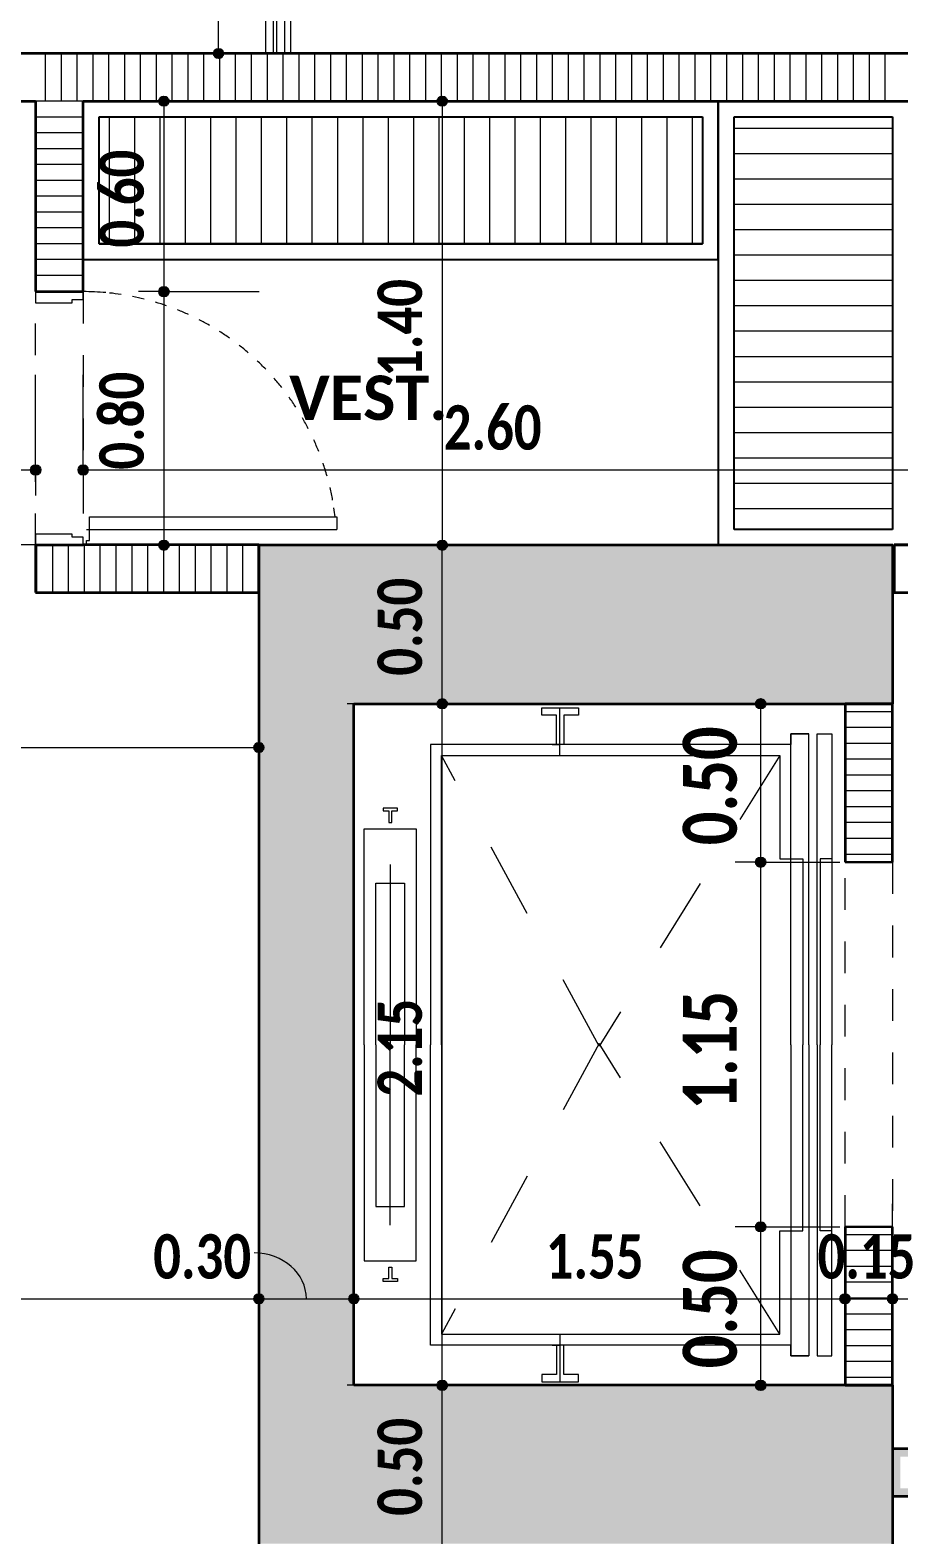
# Model space of a CAD drawing. Header units: metres. Extents: x -144 to 1000, y -717 to 29.
# Drawn here: x 880.253 to 882.995, y -560.401 to -555.651 of the extents above; entities that cross this region are included whole.
import ezdxf

# ---------------------------------------------------------------- set-up
doc = ezdxf.new("R2010")
doc.units = ezdxf.units.M
for name, pattern in [('Basculante', [0.11625, 0.075, -0.04125]), ('IMPORT-LIFT01$0$HIDDEN-Z', [225, 150, -75]), ('Trazo', [0.45, 0.225, -0.225]), ('Trazo_2_', [0.47625, 0.238125, -0.238125])]:
    doc.linetypes.add(name, pattern=pattern)
doc.layers.get('0').update_dxf_attribs({"color": 1})
for name, color, linetype, lineweight in [('A-ANNO-DIMS', 1, 'Continuous', 9), ('A-DETL-GENF', 1, 'Continuous', 9), ('A-DETL-GENF-HDLN', 1, 'Trazo_2_', 9), ('A-DETL-MEDM', 1, 'Continuous', 30), ('A-DETL-THIN', 1, 'Continuous', 9), ('A-DOOR', 1, 'Continuous', 9), ('A-DOOR-FRAM', 1, 'Continuous', 9), ('A-DOOR-HDLN', 1, 'Trazo', 20), ('A-FLOR', 2, 'Continuous', 9), ('A-FLOR-HRAL', 1, 'Continuous', 9), ('A-GENM', 1, 'Continuous', 9), ('A-WALL', 4, 'Continuous', 9), ('G-ANNO-TEXT', 2, 'Continuous', 9), ('S-COLS', 7, 'Continuous', 9)]:
    doc.layers.add(name, color=color, linetype=linetype, lineweight=lineweight)
doc.layers.add('A-WALL-PATT', color=7, linetype='Continuous', lineweight=35, true_color=0x9c9c9c)
doc.styles.add('Calibri_B', font='calibrib.ttf', dxfattribs={"height": 0.165})
doc.styles.add('Calibri_B_4', font='calibrib.ttf', dxfattribs={"height": 0.1125})
doc.styles.add('Calibri_B_6', font='calibrib.ttf', dxfattribs={"width": 0.9})

# ---------------------------------------------------------------- blocks, each defined once
blk = doc.blocks.new('J')
at = {"layer": 'A-ANNO-DIMS', "lineweight": 25}
h = blk.add_hatch(color=256, dxfattribs=at)
edge = h.paths.add_edge_path()
edge.add_arc((874.1427, -496.8744), 0.015, 0, 360)
h = blk.add_hatch(color=256, dxfattribs=at)
edge = h.paths.add_edge_path()
edge.add_arc((873.9704, -497.0244), 0.015, 0, 360)
h = blk.add_hatch(color=256, dxfattribs=at)
edge = h.paths.add_edge_path()
edge.add_arc((874.8486, -497.0244), 0.015, 0, 360)
h = blk.add_hatch(color=256, dxfattribs=at)
edge = h.paths.add_edge_path()
edge.add_arc((873.9704, -497.6255), 0.015, 0, 360)
h = blk.add_hatch(color=256, dxfattribs=at)
edge = h.paths.add_edge_path()
edge.add_arc((873.9704, -497.6255), 0.015, 0, 360)
h = blk.add_hatch(color=256, dxfattribs=at)
edge = h.paths.add_edge_path()
edge.add_arc((873.5655, -498.1881), 0.015, 0, 360)
h = blk.add_hatch(color=256, dxfattribs=at)
edge = h.paths.add_edge_path()
edge.add_arc((873.7155, -498.1881), 0.015, 0, 360)
h = blk.add_hatch(color=256, dxfattribs=at)
edge = h.paths.add_edge_path()
edge.add_arc((873.9704, -498.4255), 0.015, 0, 360)
h = blk.add_hatch(color=256, dxfattribs=at)
edge = h.paths.add_edge_path()
edge.add_arc((874.8486, -498.4255), 0.015, 0, 360)
h = blk.add_hatch(color=256, dxfattribs=at)
edge = h.paths.add_edge_path()
edge.add_arc((874.8486, -498.4255), 0.015, 0, 360)
h = blk.add_hatch(color=256, dxfattribs=at)
edge = h.paths.add_edge_path()
edge.add_arc((874.8486, -498.9255), 0.015, 0, 360)
h = blk.add_hatch(color=256, dxfattribs=at)
edge = h.paths.add_edge_path()
edge.add_arc((874.8486, -498.9255), 0.015, 0, 360)
h = blk.add_hatch(color=256, dxfattribs=at)
edge = h.paths.add_edge_path()
edge.add_arc((875.8534, -498.9255), 0.015, 0, 360)
h = blk.add_hatch(color=256, dxfattribs=at)
edge = h.paths.add_edge_path()
edge.add_arc((874.2698, -499.0635), 0.015, 0, 360)
h = blk.add_hatch(color=256, dxfattribs=at)
edge = h.paths.add_edge_path()
edge.add_arc((875.8534, -499.4255), 0.015, 0, 360)
h = blk.add_hatch(color=256, dxfattribs=at)
edge = h.paths.add_edge_path()
edge.add_arc((875.8534, -499.4255), 0.015, 0, 360)
h = blk.add_hatch(color=256, dxfattribs=at)
edge = h.paths.add_edge_path()
edge.add_arc((875.8534, -500.5755), 0.015, 0, 360)
h = blk.add_hatch(color=256, dxfattribs=at)
edge = h.paths.add_edge_path()
edge.add_arc((875.8534, -500.5755), 0.015, 0, 360)
h = blk.add_hatch(color=256, dxfattribs=at)
edge = h.paths.add_edge_path()
edge.add_arc((874.2698, -500.8029), 0.015, 0, 360)
h = blk.add_hatch(color=256, dxfattribs=at)
edge = h.paths.add_edge_path()
edge.add_arc((874.2698, -500.8029), 0.015, 0, 360)
h = blk.add_hatch(color=256, dxfattribs=at)
edge = h.paths.add_edge_path()
edge.add_arc((874.5698, -500.8029), 0.015, 0, 360)
h = blk.add_hatch(color=256, dxfattribs=at)
edge = h.paths.add_edge_path()
edge.add_arc((874.5698, -500.8029), 0.015, 0, 360)
h = blk.add_hatch(color=256, dxfattribs=at)
edge = h.paths.add_edge_path()
edge.add_arc((876.1196, -500.8029), 0.015, 0, 360)
h = blk.add_hatch(color=256, dxfattribs=at)
edge = h.paths.add_edge_path()
edge.add_arc((876.1196, -500.8029), 0.015, 0, 360)
h = blk.add_hatch(color=256, dxfattribs=at)
edge = h.paths.add_edge_path()
edge.add_arc((876.2696, -500.8029), 0.015, 0, 360)
h = blk.add_hatch(color=256, dxfattribs=at)
edge = h.paths.add_edge_path()
edge.add_arc((876.2696, -500.8029), 0.015, 0, 360)
h = blk.add_hatch(color=256, dxfattribs=at)
edge = h.paths.add_edge_path()
edge.add_arc((874.8486, -501.0755), 0.015, 0, 360)
h = blk.add_hatch(color=256, dxfattribs=at)
edge = h.paths.add_edge_path()
edge.add_arc((874.8486, -501.0755), 0.015, 0, 360)
h = blk.add_hatch(color=256, dxfattribs=at)
edge = h.paths.add_edge_path()
edge.add_arc((875.8534, -501.0755), 0.015, 0, 360)
at = {"layer": 'A-WALL-PATT', "lineweight": 5, "true_color": 0x747474}
h = blk.add_hatch(color=8, dxfattribs=at)
h.paths.add_polyline_path([(876.2946, -501.4004), (876.2946, -501.3004), (876.645, -501.3004), (876.645, -501.3504), (876.67, -501.3504), (876.67, -501.2754), (876.27, -501.2758), (876.27, -501.4004)])
h.paths.add_polyline_path([(878.07, -501.4004), (878.07, -501.2754), (877.67, -501.2754), (877.67, -501.3504), (877.695, -501.3504), (877.695, -501.3004), (878.045, -501.3004), (878.045, -501.4004)])
at = {"layer": 'A-WALL-PATT', "true_color": 0x747474}
h = blk.add_hatch(color=8, dxfattribs=at)
h.paths.add_polyline_path([(877.8266, -501.4254), (878.07, -501.4254), (878.07, -501.4004), (877.67, -501.4004), (877.67, -501.4254), (877.695, -501.4254)])
h.paths.add_polyline_path([(876.67, -501.4254), (876.67, -501.4004), (876.27, -501.4004), (876.27, -501.4254), (876.645, -501.4254)])
at = {"layer": 'S-COLS', "true_color": 0x5c5c5c}
h = blk.add_hatch(color=251, dxfattribs=at)
h.paths.add_polyline_path([(870.37, -509.2755), (870.87, -509.2755), (870.87, -508.3755), (870.37, -508.3755), (870.37, -509.0244)])
h.paths.add_polyline_path([(888.6298, -509.2755), (888.6698, -509.2755), (888.6698, -508.3755), (888.1698, -508.3755), (888.1698, -509.2755), (888.5948, -509.2755)])
h.paths.add_polyline_path([(878.57, -509.2754), (878.57, -508.3754), (878.07, -508.3754), (878.07, -509.2754)])
h.paths.add_polyline_path([(884.87, -501.5754), (884.8701, -501.5754), (884.8698, -498.4254), (884.3701, -498.4255), (884.3701, -501.5754), (884.72, -501.5754)])
h.paths.add_polyline_path([(876.2698, -501.5754), (876.27, -501.5752), (876.2696, -501.0755), (874.5698, -501.0755), (874.5698, -498.9255), (876.2701, -498.9255), (876.2696, -498.4255), (874.2698, -498.4256), (874.2699, -501.5754), (876.2696, -501.5754)])
h.paths.add_polyline_path([(878.57, -501.5754), (878.57, -500.6754), (878.07, -500.6754), (878.07, -501.5754)])
h.paths.add_polyline_path([(870.3699, -501.5754), (870.8699, -501.5754), (870.8699, -500.8755), (870.3699, -500.8755), (870.3699, -501.5004)])
h.paths.add_polyline_path([(888.6701, -501.5754), (888.6701, -500.8755), (888.2701, -500.8755), (888.2701, -501.5754)])
h.paths.add_polyline_path([(878.5701, -499.3255), (878.5701, -498.4255), (878.0701, -498.4255), (878.0701, -499.3255)])
h.paths.add_polyline_path([(870.8698, -499.1255), (870.8698, -498.4244), (870.3698, -498.4255), (870.3698, -499.1255), (870.7279, -499.1255)])
h.paths.add_polyline_path([(888.5707, -499.1255), (888.6701, -499.1255), (888.6701, -498.4244), (888.2701, -498.4255), (888.2701, -499.1255), (888.5457, -499.1255)])
h.paths.add_polyline_path([(888.605, -490.4255), (888.67, -490.4255), (888.67, -489.5255), (888.17, -489.5255), (888.17, -490.4255), (888.5364, -490.4255)])
h.paths.add_polyline_path([(878.42, -490.4255), (878.57, -490.4255), (878.57, -489.5255), (878.07, -489.5255), (878.07, -490.4255), (878.27, -490.4255)])
h.paths.add_polyline_path([(870.57, -489.8255), (871.47, -489.8255), (871.47, -489.3255), (870.57, -489.3255), (870.57, -489.7155)])
at = {"layer": 'A-ANNO-DIMS'}
for p, q in [((874.1427, -496.8744), (874.1427, -495.2257)), ((874.1427, -496.8744), (873.8427, -496.8744)), ((874.1427, -496.8744), (874.2227, -496.8744)), ((873.9704, -497.0244), (873.8904, -497.0244)), ((873.9704, -497.0244), (873.9704, -497.6255)), ((873.9704, -497.0244), (874.2704, -497.0244)), ((874.8486, -497.0244), (874.7686, -497.0244)), ((874.8486, -497.0244), (874.8486, -498.4255)), ((874.8486, -497.0244), (875.1486, -497.0244)), ((873.9704, -497.6255), (873.8904, -497.6255)), ((873.9704, -497.6255), (873.8904, -497.6255)), ((873.9704, -497.6255), (874.2704, -497.6255)), ((873.9704, -497.6255), (873.9704, -498.4255)), ((873.9704, -497.6255), (874.2704, -497.6255)), ((873.5655, -498.1881), (873.5655, -497.8881)), ((873.7155, -498.1881), (873.7155, -497.8881)), ((872.5655, -498.1881), (873.5655, -498.1881)), ((873.5655, -498.1881), (873.5655, -498.2681)), ((873.7155, -498.1881), (876.3196, -498.1881)), ((873.7155, -498.1881), (873.7155, -498.2681)), ((873.9704, -498.4255), (873.8904, -498.4255)), ((873.9704, -498.4255), (874.2704, -498.4255)), ((874.8486, -498.4255), (874.5486, -498.4255)), ((874.8486, -498.4255), (874.7686, -498.4255)), ((874.8486, -498.9255), (874.8486, -498.4255)), ((874.8486, -498.4255), (874.9286, -498.4255)), ((874.8486, -498.4255), (875.1486, -498.4255)), ((874.2698, -499.0635), (874.2698, -498.7635)), ((874.8486, -498.9255), (874.5486, -498.9255)), ((874.8486, -498.9255), (874.5486, -498.9255)), ((874.8486, -501.0755), (874.8486, -498.9255)), ((874.8486, -498.9255), (874.9286, -498.9255)), ((874.8486, -498.9255), (874.9286, -498.9255)), ((875.8534, -498.9255), (875.6034, -498.9255)), ((875.8534, -499.4255), (875.8534, -498.9255)), ((875.8534, -498.9255), (875.9334, -498.9255)), ((870.8698, -499.0635), (874.2698, -499.0635)), ((874.2698, -499.0635), (874.2698, -499.1435)), ((875.8534, -499.4255), (875.7734, -499.4255)), ((875.8534, -499.4255), (875.7734, -499.4255)), ((875.8534, -500.5755), (875.8534, -499.4255)), ((875.8534, -499.4255), (876.1034, -499.4255)), ((875.8534, -499.4255), (876.1034, -499.4255)), ((874.2698, -500.8029), (874.2698, -500.5029)), ((874.2698, -500.8029), (874.2698, -500.5029)), ((874.5698, -500.8029), (874.5698, -500.5029)), ((874.5698, -500.8029), (874.5698, -500.5029)), ((876.1196, -500.8029), (876.1196, -500.5029)), ((876.1196, -500.8029), (876.1196, -500.5029)), ((876.2696, -500.8029), (876.2696, -500.5029)), ((876.2696, -500.8029), (876.2696, -500.5029)), ((875.8534, -500.5755), (875.7734, -500.5755)), ((875.8534, -500.5755), (875.7734, -500.5755)), ((875.8534, -501.0755), (875.8534, -500.5755)), ((875.8534, -500.5755), (876.1034, -500.5755)), ((875.8534, -500.5755), (876.1034, -500.5755)), ((870.7198, -500.8029), (874.2698, -500.8029)), ((874.2698, -500.8029), (874.2698, -500.8829)), ((874.2698, -500.8029), (874.5698, -500.8029)), ((874.2698, -500.8029), (874.2698, -500.8829)), ((874.5698, -500.8029), (874.5698, -500.8829)), ((874.5698, -500.8029), (876.1196, -500.8029)), ((874.5698, -500.8029), (874.5698, -500.8829)), ((876.1196, -500.8029), (876.1196, -500.8829)), ((876.1196, -500.8029), (876.2696, -500.8029)), ((876.1196, -500.8029), (876.1196, -500.8829)), ((876.2696, -500.8029), (876.2696, -500.8829)), ((876.2696, -500.8029), (878.07, -500.8029)), ((876.2696, -500.8029), (876.2696, -500.8829)), ((874.8486, -501.0755), (874.5486, -501.0755)), ((874.8486, -501.0755), (874.5486, -501.0755)), ((874.8486, -501.5754), (874.8486, -501.0755)), ((874.8486, -501.0755), (874.9286, -501.0755)), ((874.8486, -501.0755), (874.9286, -501.0755)), ((875.8534, -501.0755), (875.6034, -501.0755)), ((875.8534, -501.0755), (875.9334, -501.0755))]:
    blk.add_line(p, q, dxfattribs=at)
at = {"layer": 'A-ANNO-DIMS', "lineweight": 25}
for centre in [(874.1427, -496.8744), (873.9704, -497.0244), (874.8486, -497.0244), (873.9704, -497.6255), (873.9704, -497.6255), (873.5655, -498.1881), (873.7155, -498.1881), (873.9704, -498.4255), (874.8486, -498.4255), (874.8486, -498.4255), (874.8486, -498.9255), (874.8486, -498.9255), (875.8534, -498.9255), (874.2698, -499.0635), (875.8534, -499.4255), (875.8534, -499.4255), (875.8534, -500.5755), (875.8534, -500.5755), (874.2698, -500.8029), (874.2698, -500.8029), (874.5698, -500.8029), (874.5698, -500.8029), (876.1196, -500.8029), (876.1196, -500.8029), (876.2696, -500.8029), (876.2696, -500.8029), (874.8486, -501.0755), (874.8486, -501.0755), (875.8534, -501.0755)]:
    blk.add_circle(centre, 0.015, dxfattribs=at)
at = {"layer": 'A-ANNO-DIMS'}
blk.add_ellipse((874.2549, -500.8029), major_axis=(0.1649, 0), ratio=0.880223, start_param=0, end_param=1.570796, dxfattribs=at)
at = {"layer": 'A-DETL-GENF', "color": 251, "true_color": 0x535353}
for p, q in [((873.7986, -497.4757), (873.7986, -497.0744)), ((873.8786, -497.4757), (873.8786, -497.0744)), ((873.9586, -497.4757), (873.9586, -497.0744)), ((874.0386, -497.4757), (874.0386, -497.0744)), ((874.1186, -497.4757), (874.1186, -497.0744)), ((874.1986, -497.4757), (874.1986, -497.0744)), ((874.2786, -497.4757), (874.2786, -497.0744)), ((874.3586, -497.4757), (874.3586, -497.0744)), ((874.4386, -497.4757), (874.4386, -497.0744)), ((874.5186, -497.4757), (874.5186, -497.0744)), ((874.5986, -497.4757), (874.5986, -497.0744)), ((874.6786, -497.4757), (874.6786, -497.0744)), ((874.7586, -497.4757), (874.7586, -497.0744)), ((874.8386, -497.4757), (874.8386, -497.0744)), ((874.9186, -497.4757), (874.9186, -497.0744)), ((874.9986, -497.4757), (874.9986, -497.0744)), ((875.0786, -497.4757), (875.0786, -497.0744)), ((875.1586, -497.4757), (875.1586, -497.0744)), ((875.2386, -497.4757), (875.2386, -497.0744)), ((875.3186, -497.4757), (875.3186, -497.0744)), ((875.3986, -497.4757), (875.3986, -497.0744)), ((875.4786, -497.4757), (875.4786, -497.0744)), ((875.5586, -497.4757), (875.5586, -497.0744)), ((875.6386, -497.4757), (875.6386, -497.0744)), ((875.7698, -497.1096), (876.2696, -497.1096)), ((875.7698, -497.1896), (876.2696, -497.1896)), ((875.7698, -497.2696), (876.2696, -497.2696)), ((875.7698, -497.3496), (876.2696, -497.3496)), ((875.7698, -497.4296), (876.2696, -497.4296)), ((875.7698, -497.5096), (876.2696, -497.5096)), ((875.7698, -497.5896), (876.2696, -497.5896)), ((875.7698, -497.6696), (876.2696, -497.6696)), ((875.7698, -497.7496), (876.2696, -497.7496)), ((875.7698, -497.8296), (876.2696, -497.8296)), ((875.7698, -497.9096), (876.2696, -497.9096)), ((875.7698, -497.9896), (876.2696, -497.9896)), ((875.7698, -498.0696), (876.2696, -498.0696)), ((875.7698, -498.1496), (876.2696, -498.1496)), ((875.7698, -498.2296), (876.2696, -498.2296)), ((875.7698, -498.3096), (876.2696, -498.3096))]:
    blk.add_line(p, q, dxfattribs=at)
at = {"layer": 'A-DETL-GENF', "linetype": 'Basculante'}
for p, q in [((873.5655, -498.4255), (873.5655, -497.6255)), ((873.5655, -497.6255), (873.7155, -497.6255)), ((873.7155, -497.6255), (873.7155, -498.4255)), ((873.5655, -498.4244), (872.5755, -498.4244)), ((873.7155, -498.4255), (873.5655, -498.4255)), ((872.5755, -498.5744), (873.5655, -498.5744)), ((876.1196, -500.5755), (876.1196, -499.4255)), ((876.2696, -499.4255), (876.2696, -500.5755))]:
    blk.add_line(p, q, dxfattribs=at)
at = {"layer": 'A-DETL-GENF'}
for p, q in [((875.1629, -498.9611), (875.1629, -498.9379)), ((875.1629, -498.9379), (875.2789, -498.9379)), ((875.2789, -498.9379), (875.2789, -498.9611)), ((875.2093, -498.9611), (875.1629, -498.9611)), ((875.2093, -499.0538), (875.2093, -498.9611)), ((875.2789, -498.9611), (875.2325, -498.9611)), ((875.2325, -498.9611), (875.2325, -499.0538)), ((875.9484, -499.4143), (875.9484, -499.0201)), ((875.9484, -499.0201), (876.0049, -499.0201)), ((876.0049, -499.0201), (875.9484, -499.0201)), ((875.9484, -499.0201), (875.9484, -499.0538)), ((876.0049, -500.0013), (876.0049, -499.0201)), ((876.0322, -500.0013), (876.0322, -499.0201)), ((876.0322, -499.0201), (876.0778, -499.0201)), ((876.0778, -499.0201), (876.0778, -500.0013)), ((875.9484, -499.0538), (874.8119, -499.0538)), ((874.8119, -499.0538), (874.8119, -500.0013)), ((875.1954, -499.0538), (875.2186, -499.0538)), ((874.8465, -500.0013), (874.8465, -499.0884)), ((874.8465, -499.0884), (875.9138, -499.0884)), ((875.9138, -499.0884), (875.9138, -499.3915)), ((874.7073, -499.2546), (874.6617, -499.2546)), ((874.6617, -499.2546), (874.6617, -499.2637)), ((874.6617, -499.2637), (874.6799, -499.2637)), ((874.6799, -499.2637), (874.6799, -499.3001)), ((874.689, -499.2637), (874.7073, -499.2637)), ((874.689, -499.3001), (874.689, -499.2637)), ((874.7073, -499.2637), (874.7073, -499.2546)), ((874.6023, -500.0013), (874.6023, -499.3199)), ((874.6023, -499.3199), (874.7663, -499.3199)), ((874.6799, -499.3001), (874.689, -499.3001)), ((874.7663, -499.3199), (874.7663, -500.0013)), ((875.9138, -499.3915), (875.9138, -499.4143)), ((875.9138, -499.4143), (875.9867, -499.4143)), ((875.9484, -500.0013), (875.9484, -499.4143)), ((875.9484, -499.4143), (875.9867, -499.4143)), ((875.9867, -499.4143), (875.9867, -500.0013)), ((876.0778, -499.4143), (876.0413, -499.4143)), ((876.0413, -499.4143), (876.0413, -500.0013)), ((874.6388, -500.0013), (874.6388, -499.4916)), ((874.6388, -499.4916), (874.7299, -499.4916)), ((874.7299, -499.4916), (874.7299, -500.0013)), ((874.6023, -500.0013), (874.6023, -500.6828)), ((874.6388, -500.0013), (874.6388, -500.5111)), ((874.7299, -500.5111), (874.7299, -500.0013)), ((874.7663, -500.6828), (874.7663, -500.0013)), ((874.8119, -500.9488), (874.8119, -500.0013)), ((874.8465, -500.0013), (874.8465, -500.9142)), ((875.9484, -500.0013), (875.9484, -500.5884)), ((875.9867, -500.5884), (875.9867, -500.0013)), ((876.0049, -500.0013), (876.0049, -500.9825)), ((876.0322, -500.0013), (876.0322, -500.9825)), ((876.0413, -500.5884), (876.0413, -500.0013)), ((876.0778, -500.9825), (876.0778, -500.0013)), ((874.6388, -500.5111), (874.7299, -500.5111)), ((875.9138, -500.6111), (875.9138, -500.5884)), ((875.9138, -500.5884), (875.9867, -500.5884)), ((875.9484, -500.5884), (875.9484, -500.9825)), ((875.9484, -500.5884), (875.9867, -500.5884)), ((876.0778, -500.5884), (876.0413, -500.5884)), ((875.9138, -500.9142), (875.9138, -500.6111)), ((874.6023, -500.6828), (874.7663, -500.6828)), ((874.6617, -500.7481), (874.6617, -500.739)), ((874.6617, -500.739), (874.6799, -500.739)), ((874.6799, -500.739), (874.6799, -500.7025)), ((874.6799, -500.7025), (874.689, -500.7025)), ((874.689, -500.7025), (874.689, -500.739)), ((874.689, -500.739), (874.7073, -500.739)), ((874.7073, -500.739), (874.7073, -500.7481)), ((874.7073, -500.7481), (874.6617, -500.7481)), ((874.8465, -500.9142), (875.9138, -500.9142)), ((875.9484, -500.9488), (874.8119, -500.9488)), ((875.1954, -500.9488), (875.2186, -500.9488)), ((875.2093, -500.9488), (875.2093, -501.0416)), ((875.2325, -501.0416), (875.2325, -500.9488)), ((875.9484, -500.9825), (875.9484, -500.9488)), ((875.9484, -500.9825), (876.0049, -500.9825)), ((876.0049, -500.9825), (875.9484, -500.9825)), ((876.0322, -500.9825), (876.0778, -500.9825)), ((875.2093, -501.0416), (875.1629, -501.0416)), ((875.1629, -501.0416), (875.1629, -501.0648)), ((875.1629, -501.0648), (875.2789, -501.0648)), ((875.2789, -501.0416), (875.2325, -501.0416)), ((875.2789, -501.0648), (875.2789, -501.0416))]:
    blk.add_line(p, q, dxfattribs=at)
at = {"layer": 'A-DETL-GENF', "linetype": 'IMPORT-LIFT01$0$HIDDEN-Z'}
for p, q in [((875.2195, -499.0884), (875.2195, -498.9379)), ((874.6843, -499.4327), (874.6843, -500.0013)), ((874.6843, -500.5699), (874.6843, -500.0013)), ((875.2195, -500.9142), (875.2195, -501.0648))]:
    blk.add_line(p, q, dxfattribs=at)
at = {"layer": 'A-DETL-GENF-HDLN'}
for p, q in [((875.3437, -500.0056), (874.8465, -499.0884)), ((875.9138, -499.0884), (875.3437, -500.0056)), ((875.3437, -499.997), (874.8465, -500.9142)), ((875.9138, -500.9142), (875.3437, -499.997))]:
    blk.add_line(p, q, dxfattribs=at)
at = {"layer": 'A-DETL-MEDM'}
for p, q in [((873.5655, -498.5744), (873.5655, -498.4244)), ((876.1196, -499.4255), (876.2696, -499.4255)), ((876.2696, -500.5755), (876.1196, -500.5755))]:
    blk.add_line(p, q, dxfattribs=at)
at = {"layer": 'A-DETL-THIN'}
for p, q in [((875.6696, -497.0744), (873.7655, -497.0744)), ((873.7655, -497.0744), (873.7655, -497.4757)), ((875.6696, -497.4757), (875.6696, -497.0744)), ((876.2696, -497.0744), (875.7698, -497.0744)), ((875.7698, -497.0744), (875.7698, -498.3755)), ((876.2696, -498.3755), (876.2696, -497.0744)), ((873.7655, -497.4757), (875.6696, -497.4757)), ((875.7698, -498.3755), (876.2696, -498.3755))]:
    blk.add_line(p, q, dxfattribs=at)
at = {"layer": 'A-DOOR', "lineweight": 15}
for p, q in [((873.7355, -498.3355), (874.5155, -498.3355)), ((873.7355, -498.4105), (873.7355, -498.3355)), ((874.5155, -498.3355), (874.5155, -498.3755)), ((873.7255, -498.3755), (874.5155, -498.3755)), ((873.7255, -498.4105), (873.7355, -498.4105)), ((873.7255, -498.4255), (873.7255, -498.4105))]:
    blk.add_line(p, q, dxfattribs=at)
at = {"layer": 'A-DOOR'}
blk.add_line((873.7155, -498.4255), (873.5655, -498.4255), dxfattribs=at)
for start, end in [(84.8602, 90), (81.4009, 84.0571), (76.0919, 78.7462), (70.7809, 73.4371), (65.4605, 68.1223), (60.1233, 62.7944), (54.7622, 57.4462), (49.3702, 52.0705), (43.9406, 46.6605), (38.4672, 41.2097), (32.9441, 35.7122), (27.366, 30.1622), (21.7283, 24.5549), (15.8316, 18.8857), (10.2582, 13.1511), (10.2582, 13.1511), (6.4594, 8.45)]:
    blk.add_arc((873.7155, -498.4255), 0.8, start, end, dxfattribs=at)
at = {"layer": 'A-DOOR-FRAM'}
for p, q in [((873.5655, -497.6255), (873.5655, -497.6605)), ((873.6805, -497.6605), (873.6805, -497.6505)), ((873.6805, -497.6505), (873.7155, -497.6505)), ((873.7155, -497.6505), (873.7155, -497.6255)), ((873.5655, -497.6605), (873.6805, -497.6605)), ((873.5655, -498.3905), (873.5655, -498.4244)), ((873.6805, -498.3905), (873.5655, -498.3905)), ((873.6805, -498.4005), (873.6805, -498.3905)), ((873.7155, -498.4005), (873.6805, -498.4005)), ((873.7155, -498.4244), (873.7155, -498.4005))]:
    blk.add_line(p, q, dxfattribs=at)
at = {"layer": 'A-DOOR-HDLN'}
blk.add_line((873.5655, -497.6255), (873.7155, -497.6255), dxfattribs=at)
at = {"layer": 'A-FLOR'}
blk.add_line((874.3707, -496.8744), (874.3707, -495.2757), dxfattribs=at)
at = {"layer": 'A-FLOR-HRAL'}
for p, q in [((874.2907, -495.2257), (874.2907, -496.8744)), ((874.3147, -495.2257), (874.3147, -496.8744)), ((874.3267, -496.8744), (874.3267, -495.2257)), ((874.3507, -495.2257), (874.3507, -496.8744))]:
    blk.add_line(p, q, dxfattribs=at)
at = {"layer": 'A-GENM', "lineweight": 25}
for p, q in [((873.7155, -497.0244), (873.7155, -497.5244)), ((875.7196, -497.0244), (873.7155, -497.0244)), ((875.7196, -497.0244), (875.7196, -498.4255)), ((876.3196, -497.0244), (875.7196, -497.0244)), ((875.7196, -497.5244), (875.7196, -497.0244)), ((873.7655, -497.4744), (873.7655, -497.0744)), ((873.7655, -497.0744), (875.6696, -497.0744)), ((875.6696, -497.0744), (875.6696, -497.4744)), ((875.7696, -498.3755), (875.7696, -497.0744)), ((875.7696, -497.0744), (876.2696, -497.0744)), ((876.2696, -497.0744), (876.2696, -498.3755)), ((875.6696, -497.4744), (873.7655, -497.4744)), ((873.7155, -497.5244), (875.7196, -497.5244)), ((876.2696, -498.3755), (875.7696, -498.3755)), ((875.7196, -498.4255), (876.3196, -498.4255))]:
    blk.add_line(p, q, dxfattribs=at)
at = {"layer": 'A-WALL', "lineweight": 35}
for p, q in [((876.3196, -496.8744), (873.4655, -496.8744)), ((873.4655, -497.0244), (873.5655, -497.0244)), ((873.5655, -497.0244), (873.5655, -497.6255)), ((873.7155, -497.0244), (876.3196, -497.0244)), ((873.7155, -497.6255), (873.7155, -497.0244)), ((873.5655, -497.6255), (873.7155, -497.6255)), ((873.7155, -498.4255), (873.5655, -498.4255)), ((874.2699, -498.4244), (873.7155, -498.4244)), ((873.7155, -498.4244), (873.7155, -498.4255)), ((874.2699, -498.5744), (874.2699, -498.4244)), ((876.3196, -498.4244), (876.275, -498.4244)), ((876.275, -498.4244), (876.275, -498.5744)), ((873.5655, -498.5744), (874.2699, -498.5744)), ((876.275, -498.5744), (876.4696, -498.5744)), ((876.1196, -498.9255), (876.1196, -499.4255)), ((876.2696, -498.9255), (876.1196, -498.9255)), ((876.2696, -499.4255), (876.2696, -498.9255)), ((876.1196, -500.5755), (876.1196, -501.0755)), ((876.2696, -501.0755), (876.2696, -500.5755)), ((876.1196, -501.0755), (876.2696, -501.0755)), ((876.67, -501.2754), (876.2696, -501.2754)), ((876.2696, -501.2754), (876.2696, -501.4254)), ((876.2696, -501.4254), (876.67, -501.4254))]:
    blk.add_line(p, q, dxfattribs=at)
at = {"layer": 'A-WALL-PATT', "color": 8, "lineweight": 5, "true_color": 0x727272}
for p, q in [((873.5956, -496.8744), (873.5956, -497.0244)), ((873.6456, -496.8744), (873.6456, -497.0244)), ((873.6956, -496.8744), (873.6956, -497.0244)), ((873.7456, -496.8744), (873.7456, -497.0244)), ((873.7956, -496.8744), (873.7956, -497.0244)), ((873.8456, -496.8744), (873.8456, -497.0244)), ((873.8956, -496.8744), (873.8956, -497.0244)), ((873.9456, -496.8744), (873.9456, -497.0244)), ((873.9956, -496.8744), (873.9956, -497.0244)), ((874.0456, -496.8744), (874.0456, -497.0244)), ((874.0956, -496.8744), (874.0956, -497.0244)), ((874.1456, -496.8744), (874.1456, -497.0244)), ((874.1956, -496.8744), (874.1956, -497.0244)), ((874.2456, -496.8744), (874.2456, -497.0244)), ((874.2956, -496.8744), (874.2956, -497.0244)), ((874.3456, -496.8744), (874.3456, -497.0244)), ((874.3956, -496.8744), (874.3956, -497.0244)), ((874.4456, -496.8744), (874.4456, -497.0244)), ((874.4956, -496.8744), (874.4956, -497.0244)), ((874.5456, -496.8744), (874.5456, -497.0244)), ((874.5956, -496.8744), (874.5956, -497.0244)), ((874.6456, -496.8744), (874.6456, -497.0244)), ((874.6956, -496.8744), (874.6956, -497.0244)), ((874.7456, -496.8744), (874.7456, -497.0244)), ((874.7956, -496.8744), (874.7956, -497.0244)), ((874.8456, -496.8744), (874.8456, -497.0244)), ((874.8956, -496.8744), (874.8956, -497.0244)), ((874.9456, -496.8744), (874.9456, -497.0244)), ((874.9956, -496.8744), (874.9956, -497.0244)), ((875.0456, -496.8744), (875.0456, -497.0244)), ((875.0956, -496.8744), (875.0956, -497.0244)), ((875.1456, -496.8744), (875.1456, -497.0244)), ((875.1956, -496.8744), (875.1956, -497.0244)), ((875.2456, -496.8744), (875.2456, -497.0244)), ((875.2956, -496.8744), (875.2956, -497.0244)), ((875.3456, -496.8744), (875.3456, -497.0244)), ((875.3956, -496.8744), (875.3956, -497.0244)), ((875.4456, -496.8744), (875.4456, -497.0244)), ((875.4956, -496.8744), (875.4956, -497.0244)), ((875.5456, -496.8744), (875.5456, -497.0244)), ((875.5956, -496.8744), (875.5956, -497.0244)), ((875.6456, -496.8744), (875.6456, -497.0244)), ((875.6956, -496.8744), (875.6956, -497.0244)), ((875.7456, -496.8744), (875.7456, -497.0244)), ((875.7956, -496.8744), (875.7956, -497.0244)), ((875.8456, -496.8744), (875.8456, -497.0244)), ((875.8956, -496.8744), (875.8956, -497.0244)), ((875.9456, -496.8744), (875.9456, -497.0244)), ((875.9956, -496.8744), (875.9956, -497.0244)), ((876.0456, -496.8744), (876.0456, -497.0244)), ((876.0956, -496.8744), (876.0956, -497.0244)), ((876.1456, -496.8744), (876.1456, -497.0244)), ((876.1956, -496.8744), (876.1956, -497.0244)), ((876.2456, -496.8744), (876.2456, -497.0244)), ((873.7155, -497.0246), (873.5655, -497.0246)), ((873.7155, -497.0746), (873.5655, -497.0746)), ((873.7155, -497.1246), (873.5655, -497.1246)), ((873.7155, -497.1746), (873.5655, -497.1746)), ((873.7155, -497.2246), (873.5655, -497.2246)), ((873.7155, -497.2746), (873.5655, -497.2746)), ((873.7155, -497.3246), (873.5655, -497.3246)), ((873.7155, -497.3746), (873.5655, -497.3746)), ((873.7155, -497.4246), (873.5655, -497.4246)), ((873.7155, -497.4746), (873.5655, -497.4746)), ((873.7155, -497.5246), (873.5655, -497.5246)), ((873.7155, -497.5746), (873.5655, -497.5746)), ((873.7155, -497.6246), (873.5655, -497.6246)), ((873.5696, -498.5744), (873.5696, -498.4255)), ((873.6196, -498.5744), (873.6196, -498.4254)), ((873.6696, -498.5744), (873.6696, -498.4253)), ((873.7196, -498.5744), (873.7196, -498.4253)), ((873.7696, -498.5744), (873.7696, -498.4252)), ((873.8196, -498.5744), (873.8196, -498.4251)), ((873.8696, -498.5744), (873.8696, -498.425)), ((873.9196, -498.5744), (873.9196, -498.425)), ((873.9696, -498.5744), (873.9696, -498.4249)), ((874.0196, -498.5744), (874.0196, -498.4248)), ((874.0696, -498.5744), (874.0696, -498.4247)), ((874.1196, -498.5744), (874.1196, -498.4247)), ((874.1696, -498.5744), (874.1696, -498.4246)), ((874.2196, -498.5744), (874.2196, -498.4245)), ((874.2696, -498.5744), (874.2696, -498.5337)), ((876.2696, -498.9506), (876.1196, -498.9506)), ((876.2696, -499.0006), (876.1196, -499.0006)), ((876.2696, -499.0506), (876.1196, -499.0506)), ((876.2696, -499.1006), (876.1196, -499.1006)), ((876.2696, -499.1506), (876.1196, -499.1506)), ((876.2696, -499.2006), (876.1196, -499.2006)), ((876.2696, -499.2506), (876.1196, -499.2506)), ((876.2696, -499.3006), (876.1196, -499.3006)), ((876.2696, -499.3506), (876.1196, -499.3506)), ((876.2696, -499.4006), (876.1196, -499.4006)), ((876.2696, -500.6006), (876.1196, -500.6006)), ((876.2696, -500.6506), (876.1196, -500.6506)), ((876.2696, -500.7006), (876.1196, -500.7006)), ((876.2696, -500.7506), (876.1196, -500.7506)), ((876.2696, -500.8006), (876.1196, -500.8006)), ((876.2696, -500.8506), (876.1196, -500.8506)), ((876.2696, -500.9006), (876.1196, -500.9006)), ((876.2696, -500.9506), (876.1196, -500.9506)), ((876.2696, -501.0006), (876.1196, -501.0006)), ((876.2696, -501.0506), (876.1196, -501.0506))]:
    blk.add_line(p, q, dxfattribs=at)
at = {"layer": 'S-COLS', "lineweight": 35}
for p, q in [((876.2701, -498.4255), (874.2698, -498.4255)), ((874.2698, -498.4255), (874.2698, -501.5754)), ((876.2701, -498.9255), (876.2701, -498.4255)), ((874.5698, -501.0755), (874.5698, -498.9255)), ((874.5698, -498.9255), (876.2701, -498.9255)), ((876.27, -501.0755), (874.5698, -501.0755)), ((876.27, -501.5754), (876.27, -501.0755))]:
    blk.add_line(p, q, dxfattribs=at)
at = {"layer": 'A-ANNO-DIMS', "width": 0.8}
for s, height, style, p in [('0.60', 0.14, 'Calibri_B_4', (873.9064, -497.4866)), ('1.40', 0.14, 'Calibri_B_4', (874.7845, -497.8944)), ('0.80', 0.14, 'Calibri_B_4', (873.9064, -498.1871)), ('0.50', 0.14, 'Calibri_B_4', (874.7845, -498.8371)), ('0.50', 0.17, 'Calibri_B_6', (875.7778, -499.3718)), ('1.15', 0.17, 'Calibri_B_6', (875.7778, -500.2063)), ('2.15', 0.14, 'Calibri_B_4', (874.7845, -500.1648)), ('0.50', 0.17, 'Calibri_B_6', (875.7778, -501.0218)), ('0.50', 0.14, 'Calibri_B_4', (874.7845, -501.4871))]:
    blk.add_text(s, height=height, rotation=90, dxfattribs=dict(at, style=style)).set_placement(p)
at = {"layer": 'A-ANNO-DIMS', "style": 'Calibri_B_4', "width": 0.8}
for s, p in [('2.60', (874.8533, -498.124)), ('0.30', (873.9366, -500.7389)), ('1.55', (875.1752, -500.7389)), ('0.15', (876.033, -500.7389))]:
    blk.add_text(s, height=0.14, dxfattribs=at).set_placement(p)
at = {"layer": 'G-ANNO-TEXT', "style": 'Calibri_B'}
blk.add_text('VEST.', height=0.14, dxfattribs=at).set_placement((874.3658, -498.0303))

msp = doc.modelspace()

# ---------------------------------------------------------------- block references
at = {"color": 3}
msp.add_blockref('J', (6.7051, -58.8503), dxfattribs=at)

doc.saveas('drawing.dxf')
